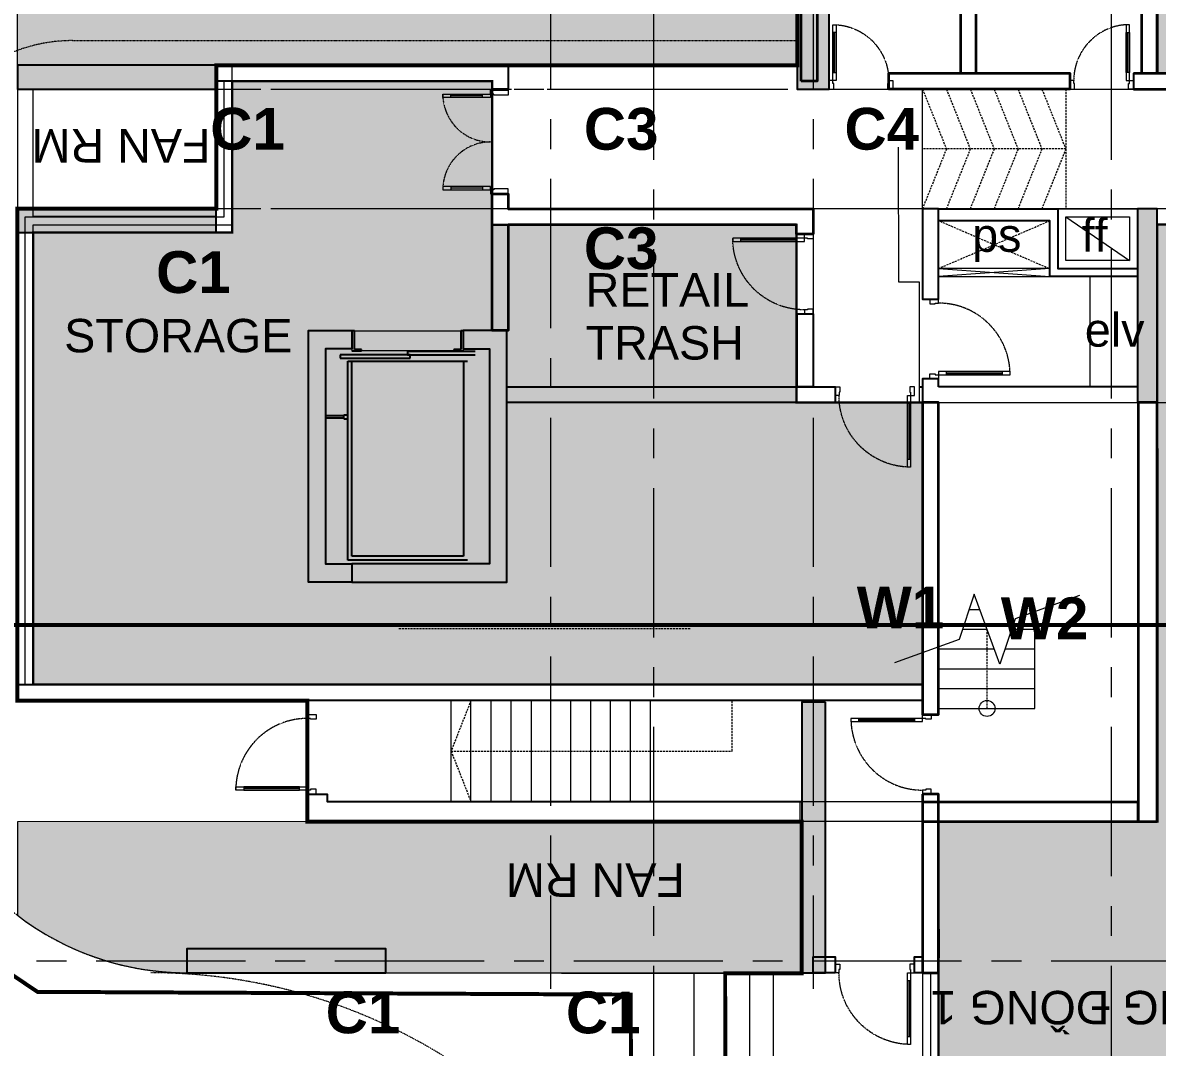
# Model space of a CAD drawing. Header units: millimetres. Extents: x -100356 to 314685, y 446 to 1273965.
# Drawn here: x 32308 to 46566, y 510587 to 523458 of the extents above; entities that cross this region are included whole.
import ezdxf
from ezdxf.xclip import XClip

# ---------------------------------------------------------------- set-up
doc = ezdxf.new("R2010")
doc.units = ezdxf.units.MM
doc.header["$XCLIPFRAME"] = 2
for name, pattern in [('20180221 BF$0$Core - tb$0$HIDDEN', [0.375, 0.25, -0.125]), ('20180221 BF$0$HIDDEN', [0.375, 0.25, -0.125]), ('20180330-Ascent Plaza-TP-Ban ve so bo$0$Core - tb$0$HIDDEN', [0.375, 0.25, -0.125]), ('20180330-Ascent Plaza-TP-Ban ve so bo$0$gf$0$Dash', [6, 3, -3]), ('CENTER', [2, 1.25, -0.25, 0.25, -0.25]), ('Core - tb$0$HIDDEN', [0.375, 0.25, -0.125]), ('Core - tb$0$HIDDEN2', [0.1875, 0.125, -0.0625]), ('Dash', [6, 3, -3]), ('DASHED2', [0.375, 0.25, -0.125]), ('gf$0$CENTER2', [28.575, 19.05, -3.175, 3.175, -3.175]), ('gf$0$Core - tb$0$HIDDEN', [0.375, 0.25, -0.125]), ('gf$0$Kume - Grid Line', [10.5, 6, -1.25, 2, -1.25])]:
    doc.linetypes.add(name, pattern=pattern)
for name, color, linetype, lineweight in [('20180221 BF$0$@ color hatch', 7, 'Continuous', 13), ('20180221 BF$0$TUONG 2', 2, 'Continuous', 25), ('20180330-Ascent Plaza-TP-Ban ve so bo$0$20180221 BF$0$Core - tb$0$A.Wall', 2, 'Continuous', 35), ('20180330-Ascent Plaza-TP-Ban ve so bo$0$20180221 BF$0$TUONG 2', 2, 'Continuous', 25), ('20180330-Ascent Plaza-TP-Ban ve so bo$0$@ color hatch', 7, 'Continuous', 13), ('20180330-Ascent Plaza-TP-Ban ve so bo$0$Core - tb$0$CUA', 5, 'Continuous', 9), ('20180330-Ascent Plaza-TP-Ban ve so bo$0$gf$0$A-_DETA----_E', 8, 'Continuous', 9), ('20180330-Ascent Plaza-TP-Ban ve so bo$0$KÍNH', 150, 'Continuous', 9), ('20180330-Ascent Plaza-TP-Ban ve so bo$0$TUONG 2', 2, 'Continuous', 35), ('@ color hatch', 7, 'Continuous', 13), ('@LOUVER', 35, 'Continuous', 13), ('A-_DETA----_E', 8, 'Continuous', 9), ('A-_DOOR----_E', 7, 'Continuous', 9), ('A-_WALLPRTN_E', 1, 'Continuous', 9), ('A.Concrete', 7, 'Continuous', 25), ('A1 - dp$0$TUONG 2', 2, 'Continuous', 25), ('b1$0$A-_DETA----_E', 8, 'Continuous', 9), ('b1$0$Core - tb$0$Hatch-wall', 251, 'Continuous', 5), ('Core - tb$0$$0$FURNITURE', 45, 'Continuous', 5), ('Core - tb$0$$0$TUONG 2', 2, 'Continuous', 25), ('Core - tb$0$1-thaythuong', 9, 'Continuous', 13), ('Core - tb$0$A.Concrete', 7, 'Continuous', 25), ('Core - tb$0$A.Thin', 8, 'Continuous', 13), ('Core - tb$0$A.Wall', 2, 'Continuous', 25), ('Core - tb$0$CUA', 5, 'Continuous', 9), ('Core - tb$0$net bao', 254, 'Continuous', 13), ('gf$0$A-_DETA----_E', 8, 'Continuous', 9), ('gf$0$A.Axis', 251, 'gf$0$CENTER2', 13), ('gf$0$Core - tb$0$A.Thin', 8, 'Continuous', 13), ('GJ', 1, 'Continuous', 13), ('Hatch-wall', 251, 'Continuous', 5), ('KÍNH', 150, 'Continuous', 9), ('LC.HA', 250, 'Continuous', 9), ('LGI', 250, 'CENTER', 9), ('luoicot', 30, 'Continuous', 13), ('setback', 1, 'Continuous', 13), ('TEXT', 6, 'Continuous', 20), ('Text 35', 250, 'Continuous', 15), ('TUONG 2', 2, 'Continuous', 35), ('TXT', 1, 'Continuous', 25)]:
    doc.layers.add(name, color=color, linetype=linetype, lineweight=lineweight)
for name, color, linetype in [('Core - tb$0$CT3 MBT 11-31$0$Nqh-ME-01', 8, 'Continuous'), ('NAM', 3, 'Continuous'), ('STR', 7, 'Continuous')]:
    doc.layers.add(name, color=color, linetype=linetype)
doc.styles.add('ARIAL', font='Font - TrueType - Arial Bold.ttf')
doc.styles.add('VnArial', font='Font - TrueType - Arial.ttf')

# ---------------------------------------------------------------- blocks, each defined once
blk = doc.blocks.new('gf$0$grid tower-gf')
at = {"layer": 'gf$0$A.Axis', "linetype": 'gf$0$Kume - Grid Line', "lineweight": 9, "ltscale": 100}
for p, q in [((48341.2, -0.1), (-14918.8, -0.1)), ((48341.2, -1500.1), (-14918.8, -1500.1))]:
    blk.add_line(p, q, dxfattribs=at)
blk = doc.blocks.new('*U268')
blk.add_line((70, -100), (70, -600))
for points in [[(0, 110), (60, 110), (60, 40), (50, 40), (50, 0), (0, 0)], [(800, 110), (740, 110), (740, 40), (750, 40), (750, 0), (800, 0)], [(50, 0), (50, -700), (90, -700), (90, 0)], [(50, -100), (90, -100), (90, -600), (50, -600)]]:
    blk.add_lwpolyline(points, close=True)
at = {"linetype": 'Core - tb$0$HIDDEN'}
blk.add_arc((50, 0), 700, 270, 360, dxfattribs=at)
blk = doc.blocks.new('*U631')
blk.add_line((-70, 100), (-70, 800))
for points in [[(-50, 0), (-50, 900), (-90, 900), (-90, 0)], [(-50, 100), (-90, 100), (-90, 800), (-50, 800)], [(-1000, -110), (-940, -110), (-940, -40), (-950, -40), (-950, 0), (-1000, 0)], [(0, -110), (-60, -110), (-60, -40), (-50, -40), (-50, 0), (0, 0)]]:
    blk.add_lwpolyline(points, close=True)
at = {"linetype": 'Core - tb$0$HIDDEN'}
blk.add_arc((-50, 0), 900, 90, 180, dxfattribs=at)
blk = doc.blocks.new('SITE')
at = {"layer": 'GJ', "color": 2, "linetype": 'DASHED2', "ltscale": 200, "const_width": 50, "elevation": 0}
blk.add_lwpolyline([(-42847, 879), (-42997, 6495), (-42929, 10453), (-42964, 14461), (-42978, 21429), (-50432, 21463), (-51659, 22285)], dxfattribs=at)
blk = doc.blocks.new('*U370')
blk.add_line((-70, 100), (-70, 800))
for points in [[(-50, 0), (-50, 900), (-90, 900), (-90, 0)], [(-50, 100), (-90, 100), (-90, 800), (-50, 800)], [(-1000, -110), (-940, -110), (-940, -40), (-950, -40), (-950, 0), (-1000, 0)], [(0, -110), (-60, -110), (-60, -40), (-50, -40), (-50, 0), (0, 0)]]:
    blk.add_lwpolyline(points, close=True)
at = {"linetype": 'Core - tb$0$HIDDEN'}
blk.add_arc((-50, 0), 900, 90, 180, dxfattribs=at)
blk = doc.blocks.new('*U371')
blk.add_line((-70, 100), (-70, 800))
for points in [[(-50, 0), (-50, 900), (-90, 900), (-90, 0)], [(-50, 100), (-90, 100), (-90, 800), (-50, 800)], [(-1000, -110), (-940, -110), (-940, -40), (-950, -40), (-950, 0), (-1000, 0)], [(0, -110), (-60, -110), (-60, -40), (-50, -40), (-50, 0), (0, 0)]]:
    blk.add_lwpolyline(points, close=True)
at = {"linetype": 'Core - tb$0$HIDDEN'}
blk.add_arc((-50, 0), 900, 90, 180, dxfattribs=at)
blk = doc.blocks.new('*U372')
at = {"layer": 'Core - tb$0$$0$FURNITURE'}
for p, q in [((0, 100), (1275, 100)), ((0, 75), (1275, 75)), ((0, 25), (1275, 25)), ((0, 0), (1275, 0))]:
    blk.add_line(p, q, dxfattribs=at)
blk = doc.blocks.new('new core')
at = {"layer": 'Hatch-wall', "ltscale": 0.5}
h = blk.add_hatch(color=256, dxfattribs=at)
h.dxf.hatch_style = 1
h.paths.add_polyline_path([(-22375, -7700), (-22375, 0), (-22625, 0), (-22625, -7455), (-25125, -7455), (-25325, -7455), (-25325, -7700), (-25125, -7700)])
at = {"layer": '@LOUVER', "ltscale": 0.5, "elevation": 0}
for points in [[(-22625, 0), (-22625, -750), (-23625, -750), (-23625, 0)], [(-22725, -100), (-22725, -650), (-23525, -650), (-23525, -100)], [(-22625, -850), (-23225, -850), (-23225, -2235), (-22625, -2235)]]:
    blk.add_lwpolyline(points, close=True, dxfattribs=at)
blk.add_lwpolyline([(-23525, -100), (-22725, -650)], dxfattribs=at)
at = {"layer": 'A1 - dp$0$TUONG 2', "ltscale": 0.5, "elevation": 0}
for points in [[(-25125, 0), (-25325, 0), (-25325, -1135), (-25125, -1135), (-25125, -150), (-25125, 3)], [(-22625, -850), (-23725, -850), (-23725, -150), (-25125, -150), (-25125, 0), (-23625, 0), (-23625, -750), (-22625, -750)], [(-25125, -2235), (-25125, -2135), (-25325, -2135), (-25325, -6355)]]:
    blk.add_lwpolyline(points, dxfattribs=at)
at = {"layer": 'Core - tb$0$1-thaythuong'}
for p, q in [((-23725, -750, 0), (-25125, -850, 0)), ((-25125, -750, 0), (-23725, -850, 0)), ((-25125, -3635, 0), (-22625, -3635, 0)), ((-25125, -3915, 0), (-23975, -3915, 0)), ((-25125, -3915, 0), (-23975, -4450, 0)), ((-23775, -3915, 0), (-22625, -3915, 0)), ((-25125, -4001, 0), (-23975, -4536, 0)), ((-25125, -4195, 0), (-24707, -4195, 0)), ((-24523, -4195, 0), (-23975, -4195, 0)), ((-23775, -4195, 0), (-22625, -4195, 0)), ((-25125, -4475, 0), (-24105, -4475, 0)), ((-23775, -4475, 0), (-22625, -4475, 0)), ((-25125, -4755, 0), (-23975, -4755, 0)), ((-23775, -4755, 0), (-22625, -4755, 0)), ((-25125, -5035, 0), (-23975, -5035, 0)), ((-23775, -5035, 0), (-22625, -5035, 0)), ((-25125, -5315, 0), (-23975, -5315, 0)), ((-23775, -5315, 0), (-22625, -5315, 0)), ((-25125, -5595, 0), (-23975, -5595, 0)), ((-23775, -5595, 0), (-22625, -5595, 0)), ((-25125, -5875, 0), (-23971, -5875, 0)), ((-23775, -5875, 0), (-22625, -5875, 0)), ((-25125, -6155, 0), (-23921, -6155, 0)), ((-23921, -6155, 0), (-22625, -6155, 0))]:
    blk.add_line(p, q, dxfattribs=at)
at = {"layer": 'Core - tb$0$1-thaythuong', "elevation": 0}
for points in [[(-23725, -750), (-25125, -750), (-25125, -850), (-23725, -850)], [(-23971, -6205), (-23771, -6205), (-23775, -3585), (-23975, -3585)], [(-23921, -6155), (-23821, -6155), (-23825, -3635), (-23925, -3635)]]:
    blk.add_lwpolyline(points, close=True, dxfattribs=at)
at = {"layer": 'Core - tb$0$A.Concrete', "ltscale": 0.5, "elevation": 0}
blk.add_lwpolyline([(-22375, -7700), (-22375, 0), (-22625, 0), (-22625, -7455), (-25125, -7455), (-25125, -7455), (-25325, -7455), (-25325, -7700), (-25125, -7700), (-22375, -7700)], dxfattribs=at)
at = {"layer": 'Core - tb$0$A.Thin', "linetype": 'Core - tb$0$HIDDEN', "ltscale": 100}
for p, q in [((-23736, -751, 0), (-25125, -150, 0)), ((-25125, -750, 0), (-23725, -150, 0)), ((-22625, -2235, 0), (-22625, -150, 0))]:
    blk.add_line(p, q, dxfattribs=at)
at = {"layer": 'Core - tb$0$A.Thin', "linetype": 'Core - tb$0$HIDDEN', "ltscale": 100, "elevation": 0}
for points in [[(-24550, -4185), (-24550, -3010), (-23200, -3010), (-23200, -6155)], [(-24550, -6155), (-24550, -4271)]]:
    blk.add_lwpolyline(points, dxfattribs=at)
at = {"layer": 'Core - tb$0$A.Thin', "ltscale": 0.5, "const_width": 50, "elevation": 0}
blk.add_lwpolyline([(-23771, -5875), (-23200, -6155), (-22625, -5875)], dxfattribs=at)
at = {"layer": 'Core - tb$0$A.Wall', "ltscale": 0.5}
blk.add_line((-25125, -6355, 0), (-25325, -6355, 0), dxfattribs=at)
at = {"layer": 'Core - tb$0$A.Wall', "ltscale": 0.5, "elevation": 0}
for points in [[(-22625, -1050), (-22625, -2235)], [(-26550, -2235), (-26425, -2235), (-26425, -2435), (-26550, -2435)], [(-25325, -2435), (-25425, -2435), (-25425, -2235), (-25325, -2235), (-25325, -2235)], [(-22625, -2235), (-25125, -2235)], [(-25125, -6355), (-25125, -2435)], [(-25125, -2435), (-22625, -2435)]]:
    blk.add_lwpolyline(points, dxfattribs=at)
blk.add_lwpolyline([(-25125, -7355), (-25325, -7355), (-25325, -7455), (-25125, -7455)], close=True, dxfattribs=at)
at = {"layer": 'Core - tb$0$net bao', "ltscale": 0.5}
blk.add_circle((-24550, -6155, 0), 100, dxfattribs=at)
at = {"layer": 'Core - tb$0$$0$TUONG 2'}
blk.add_blockref('*U372', (-26600, -7700), dxfattribs=at)
at = {"layer": 'Core - tb$0$CUA'}
for name, p, rotation in [('*U371', (-25125, -2135, 0), 270), ('*U370', (-26425, -2345, 0), 180), ('*U371', (-25125, -7355, 0), 270)]:
    blk.add_blockref(name, p, dxfattribs=dict(at, rotation=rotation))
at = {"layer": 'TEXT', "style": 'VnArial'}
for s, p in [('ff', (-23327, -540)), ('ps', (-24702, -540)), ('elv', (-23286, -1731, 0))]:
    blk.add_text(s, height=420, dxfattribs=at).set_placement(p)
blk = doc.blocks.new('Core f1-f4')
at = {"layer": 'setback'}
ref = blk.add_blockref('new core', (0, 0), dxfattribs=at)
XClip(ref).set_block_clipping_path([(-5470.0000096693, -11971.1836929038), (0, -11971.1836929038), (0, 568.8059415847), (-26542.6647009669, 1294.7131433427), (-26542.6647009669, -7697.4629022032), (-5475.4640937626, -7697.4629022032)])
blk = doc.blocks.new('SECTION SYMBOL 2')
at = {"layer": 'TXT', "linetype": '20180221 BF$0$Core - tb$0$HIDDEN', "ltscale": 300, "const_width": 50, "elevation": 0}
blk.add_lwpolyline([(76548, -10459), (-5470, -10459), (-5470, -5228), (-37733, -5228)], dxfattribs=at)
blk = doc.blocks.new('*U267')
blk.add_line((70, 100), (70, 800))
for points in [[(50, 0), (50, 900), (90, 900), (90, 0)], [(50, 100), (90, 100), (90, 800), (50, 800)], [(0, -110), (60, -110), (60, -40), (50, -40), (50, 0), (0, 0)], [(1000, -110), (940, -110), (940, -40), (950, -40), (950, 0), (1000, 0)]]:
    blk.add_lwpolyline(points, close=True)
at = {"linetype": 'Core - tb$0$HIDDEN'}
blk.add_arc((50, 0), 900, 360, 90, dxfattribs=at)
blk = doc.blocks.new('*U266')
for p, q in [((-1210, -100), (-1250, -100)), ((-1230, -100), (-1230, -500)), ((-90, -100), (-50, -100)), ((-70, -100), (-70, -500)), ((-1210, -500), (-1250, -500)), ((-90, -500), (-50, -500))]:
    blk.add_line(p, q)
for points in [[(-1300, 220), (-1240, 220), (-1240, 40), (-1250, 40), (-1250, 0), (-1300, 0)], [(0, 220), (-60, 220), (-60, 40), (-50, 40), (-50, 0), (0, 0)], [(-1250, 0), (-1210, 0), (-1210, -600), (-1250, -600)], [(-50, 0), (-90, 0), (-90, -600), (-50, -600)]]:
    blk.add_lwpolyline(points, close=True)
at = {"linetype": 'Core - tb$0$HIDDEN2'}
for centre, start, end in [((-1250, 0), 270, 360), ((-50, 0), 180, 270)]:
    blk.add_arc(centre, 600, start, end, dxfattribs=at)
blk = doc.blocks.new('X-GRID')
at = {"layer": 'LGI', "ltscale": 1500}
for p, q in [((-13750, 49486.8), (-13750, -7272.6)), ((-8000, 49486.8), (-8000, -7272.6)), ((-10000, -7272.6), (-10000, 20900)), ((-6700, -7272.6), (-6700, 20900)), ((5008.8, 20550), (-25023.2, 20550)), ((5008.8, 11100), (-57318.6, 11100)), ((5008.8, 9600), (-57318.6, 9600))]:
    blk.add_line(p, q, dxfattribs=at)
blk = doc.blocks.new('A$C60262ED2')
at = {"layer": 'LC.HA'}
h = blk.add_hatch(color=256, dxfattribs=at)
h.dxf.hatch_style = 1
h.paths.add_polyline_path([(17609, 44384), (17209, 44384), (17209, 41884), (17609, 41884)])
h = blk.add_hatch(color=256, dxfattribs=at)
h.dxf.hatch_style = 1
h.paths.add_polyline_path([(9909, 41884), (9909, 42184), (7409, 42184), (7409, 41884)])
h = blk.add_hatch(color=256, dxfattribs=at)
h.dxf.hatch_style = 1
h.paths.add_polyline_path([(9909, 40084), (9909, 40384), (7409, 40384), (7409, 40084)])
h = blk.add_hatch(color=256, dxfattribs=at)
h.dxf.hatch_style = 1
h.paths.add_polyline_path([(17566, 34184), (17266, 34184), (17266, 30784), (17566, 30784)])
h = blk.add_hatch(color=256, dxfattribs=at)
h.dxf.hatch_style = 1
h.paths.add_polyline_path([(12039, 30784), (12039, 31084), (9539, 31084), (9539, 30784)])
at = {"layer": 'STR', "ltscale": 1000, "elevation": 0}
for points in [[(17609, 44384), (17209, 44384), (17209, 41884), (17609, 41884)], [(9909, 41884), (9909, 42184), (7409, 42184), (7409, 41884)], [(9909, 40084), (9909, 40384), (7409, 40384), (7409, 40084)], [(17566, 34184), (17266, 34184), (17266, 30784), (17566, 30784)], [(12039, 30784), (12039, 31084), (9539, 31084), (9539, 30784)]]:
    blk.add_lwpolyline(points, close=True, dxfattribs=at)
at = {"rotation": 180}
blk.add_blockref('X-GRID', (7409, 51484, 0), dxfattribs=at)
at = {"layer": 'Text 35', "ltscale": 1000, "style": 'ARIAL'}
for s, p in [('C1', (9833, 41124, 0)), ('C3', (14528, 41123, 0)), ('C4', (17803, 41124, 0)), ('C3', (14528, 39623, 0)), ('C1', (9153, 39323, 0)), ('W1', (17957, 35109, 0)), ('W2', (19767, 34974, 0)), ('C1', (11284, 30024, 0)), ('C1', (14303, 30023, 0))]:
    blk.add_text(s, height=525, dxfattribs=at).set_placement(p)
blk = doc.blocks.new('column')
at = {"layer": 'luoicot', "ltscale": 0.5}
blk.add_blockref('A$C60262ED2', (-47109, -40384, 0), dxfattribs=at)
blk = doc.blocks.new('*U632')
blk.add_line((-70, 100), (-70, 800))
for points in [[(-50, 0), (-50, 900), (-90, 900), (-90, 0)], [(-50, 100), (-90, 100), (-90, 800), (-50, 800)], [(-1000, -110), (-940, -110), (-940, -40), (-950, -40), (-950, 0), (-1000, 0)], [(0, -110), (-60, -110), (-60, -40), (-50, -40), (-50, 0), (0, 0)]]:
    blk.add_lwpolyline(points, close=True)
at = {"linetype": 'Core - tb$0$HIDDEN'}
blk.add_arc((-50, 0), 900, 90, 180, dxfattribs=at)
blk = doc.blocks.new('*U722')
at = {"layer": 'gf$0$Core - tb$0$A.Thin', "linetype": 'gf$0$Core - tb$0$HIDDEN', "ltscale": 100}
blk.add_lwpolyline([(-150, 750), (150, -2), (-150, -750)], dxfattribs=at)
blk = doc.blocks.new('*U723')
at = {"layer": '@LOUVER', "color": 0, "linetype": 'ByBlock', "lineweight": -2}
for p in [(0, 0), (300, 0), (600, 0), (900, 0), (1200, 0), (1500, 0)]:
    blk.add_blockref('*U722', p, dxfattribs=at)
blk = doc.blocks.new('*U265')
blk.add_line((70, 100), (70, 800))
for points in [[(50, 0), (50, 900), (90, 900), (90, 0)], [(50, 100), (90, 100), (90, 800), (50, 800)], [(0, -110), (60, -110), (60, -40), (50, -40), (50, 0), (0, 0)], [(1000, -110), (940, -110), (940, -40), (950, -40), (950, 0), (1000, 0)]]:
    blk.add_lwpolyline(points, close=True)
at = {"linetype": 'Core - tb$0$HIDDEN'}
blk.add_arc((50, 0), 900, 360, 90, dxfattribs=at)
blk = doc.blocks.new('*U620')
blk.add_line((70, -100), (70, -800))
for points in [[(0, 110), (60, 110), (60, 40), (50, 40), (50, 0), (0, 0)], [(1000, 110), (940, 110), (940, 40), (950, 40), (950, 0), (1000, 0)], [(50, 0), (50, -900), (90, -900), (90, 0)], [(50, -100), (90, -100), (90, -800), (50, -800)]]:
    blk.add_lwpolyline(points, close=True)
at = {"linetype": '20180330-Ascent Plaza-TP-Ban ve so bo$0$Core - tb$0$HIDDEN'}
blk.add_arc((50, 0), 900, 270, 360, dxfattribs=at)

msp = doc.modelspace()

# ---------------------------------------------------------------- hatches: boundary and pattern name
at = {"layer": '@ color hatch', "ltscale": 0.5}
h = msp.add_hatch(dxfattribs=at)
h.set_pattern_fill('CROSS', color=139, scale=300)
h.set_pattern_definition([(0, (403133.136, 611737.235), (75, 75), [37.5, -112.5]), (90, (403151.886, 611718.485), (-75, 75), [37.5, -112.5])])
edge = h.paths.add_edge_path()
edge.add_line((89436.4, 521620.8), (87938.5, 521231.2))
edge.add_arc((86679.7, 526070.1), 5000, 219.00149, 284.58167, ccw=False)
edge.add_line((82794, 522923.4), (81729.3, 522923.4))
edge.add_line((81729.3, 522923.4), (79041, 532423.4))
edge.add_line((79041, 532423.4), (42090.8, 532423.4))
edge.add_line((42090.8, 532423.4), (42090.8, 532512.6))
edge.add_arc((42490.8, 532512.4), 400, 90.39875, 179.96816, ccw=False)
edge.add_line((42488, 532912.4), (76917.8, 533152))
edge.add_arc((76942, 529679.8), 3472.2, 7.67833, 90.39875, ccw=False)
edge.add_line((80383.1, 530143.8), (80769.8, 527418.8))
edge.add_arc((87700.5, 528402.3), 7000.1, 188.07709, 284.35817)
edge = h.paths.add_edge_path()
edge.add_arc((87695.4, 528401.5), 3495, 188.07577, 235.93068, ccw=False)
edge.add_line((84235.1, 527910.5), (83848.4, 530635.5))
edge.add_arc((76917.8, 529652), 7000, 8.07709, 90)
edge.add_line((76917.8, 536652), (76917.6, 536667.4))
edge.add_line((76917.6, 536667.4), (84112.8, 536955.1))
edge.add_line((84112.8, 536955.1), (85737.6, 525506.4))
edge = h.paths.add_edge_path()
edge.add_line((85737.7, 525506.4), (102351.4, 529522.8))
edge.add_line((102351.4, 529522.8), (109839.3, 531263.4))
edge.add_line((109839.3, 531263.4), (116045.9, 533026.6))
edge.add_line((116045.9, 533026.6), (118020, 526826.4))
edge.add_arc((119619.7, 529939.4), 3500, 216.35249, 242.80246, ccw=False)
edge.add_arc((111163.1, 523715.5), 7000, 36.35249, 102.75231)
edge.add_line((109618, 530542.8), (88525.7, 525000.4))
edge.add_arc((87703.2, 528402.3), 3500, 235.83425, 283.59075, ccw=False)
edge = h.paths.add_edge_path()
edge.add_line((118016.9, 526825.3), (137345.4, 533030.3))
edge.add_line((137345.4, 533030.3), (137833, 532765.5))
edge.add_line((137833, 532765.5), (120689.5, 526606.9))
edge.add_arc((119617.7, 529951.9), 3512.6, 242.88861, 287.76602, ccw=False)
edge = h.paths.add_edge_path()
edge.add_line((97071, 507765.2), (96437.6, 506959.3))
edge.add_line((96437.6, 506959.3), (94736.4, 508296.5))
edge.add_arc((90719.6, 503186.1), 6500, 51.83222, 89.94553)
edge.add_line((90725.8, 509686.1), (89937.8, 509686.1))
edge.add_line((89937.8, 509686.1), (89937.8, 510323.3))
edge.add_line((89937.8, 510323.3), (93816.5, 510323.3))
edge.add_line((93816.5, 510323.3), (97071, 507765.2))
edge = h.paths.add_edge_path()
edge.add_line((79665.1, 509835.3), (80607.3, 510323.3))
edge.add_line((80607.3, 510323.3), (84937.8, 510323.3))
edge.add_line((84937.8, 510323.3), (84937.8, 509723.3))
edge.add_line((84937.8, 509723.3), (84791.2, 509725.4))
edge.add_arc((84721, 504795.6), 4930.3, 89.18368, 127.18723)
edge.add_line((81741, 508723.4), (80241, 508723.4))
edge.add_line((80241, 508723.4), (79665.1, 509835.3))
edge = h.paths.add_edge_path()
edge.add_line((91554.1, 502708.5), (85096.4, 502708.5))
edge.add_arc((85096.4, 497708.5), 5000, 90, 96.8669)
edge.add_line((84498.6, 502672.6), (82274.9, 502404.8))
edge.add_arc((82696.5, 498932.6), 3497.7, 96.92274, 140.01038)
edge.add_line((80016.7, 501180.4), (79997.8, 501152.2))
edge.add_arc((80247.3, 500985.5), 300, 146.24219, 281.30664)
edge.add_line((80306.1, 500691.3), (81150.5, 500860.1))
edge.add_line((81150.5, 500860.1), (91589.8, 502110.6))
edge.add_arc((91554.1, 502408.5), 300, 276.83065, 450)
h.paths.add_polyline_path([(73941.8, 501126.4), (75241.8, 501126.4), (75241.8, 507544.4), (73941.8, 507544.4)])
edge = h.paths.add_edge_path(flags=17)
edge.add_line((40779.5, 501121.8), (42692.6, 501123.4))
edge.add_arc((53136.5, 502117.6), 10491.2, 185.43737, 270.01994)
edge.add_line((53140.2, 491626.4), (67813.8, 491626.4))
edge.add_arc((67287.3, 491027.5), 797.4, -40.5689, 48.67962, ccw=False)
edge.add_arc((65269, 492825.1), 3500, 269.93669, 318.5659, ccw=False)
edge.add_line((65265.1, 489325.1), (50841.8, 489341))
edge.add_arc((50846.7, 492844.4), 3503.4, 234.45197, 269.91888, ccw=False)
edge.add_line((48809.9, 489994), (42103.1, 494789.5))
edge.add_arc((44138.9, 497636.6), 3500, 180, 234.43416, ccw=False)
edge.add_line((40638.9, 497636.6), (40779.5, 501121.8))
edge = h.paths.add_edge_path()
edge.add_line((27372.8, 515162.9), (27196.6, 510021.2))
edge.add_line((27196.6, 510021.2), (29828.2, 508257.7))
edge.add_line((29828.2, 508257.7), (29796.3, 507297.8))
edge.add_line((29796.3, 507297.8), (35957.2, 507270.2))
edge.add_line((35957.2, 507270.2), (35974.3, 504309.1))
edge.add_line((35974.3, 504309.1), (35929.5, 496299.2))
edge.add_line((35929.5, 496299.2), (36078.4, 490697.9))
edge.add_line((36078.4, 490697.9), (36004.4, 487696.4))
edge.add_line((36004.4, 487696.4), (36054.2, 485829.3))
edge.add_line((36054.2, 485829.3), (72942, 485774.8))
edge.add_line((72942, 485774.8), (72942, 491323.3))
edge.add_line((72942, 491323.3), (71061.6, 488875))
edge.add_arc((64850.8, 493645.1), 7831.2, 273.06105, 322.47468, ccw=False)
edge.add_line((65269, 485825.1), (50837.9, 485841))
edge.add_arc((50845.6, 492841), 7000, 234.43415, 269.9367, ccw=False)
edge.add_line((46774.2, 487146.9), (40067.4, 491942.4))
edge.add_arc((44138.9, 497636.6), 7000, 177.62767, 234.43416, ccw=False)
edge.add_line((37144.9, 497926.3), (37422.6, 504627.5))
edge.add_arc((33909.3, 504508.1), 3515.4, 1.94753, 89.8984)
edge.add_arc((34399.5, 515034.5), 7027.8, 178.9533, 266.05143, ccw=False)
edge = h.paths.add_edge_path(flags=17)
edge.add_line((32240.9, 513417.6), (32240.9, 512245.5))
edge.add_arc((34372.8, 515031.4), 3508, 232.57532, 269.97843)
edge.add_line((34371.4, 511523.4), (42098.1, 511523.4))
edge.add_line((42098.1, 511523.4), (42098.1, 513423.4))
edge.add_line((42098.1, 513423.4), (32240.9, 513417.6))
h.paths.add_polyline_path([(27674.1, 527016.5), (27687, 527215.4), (27259.7, 527243), (26871.5, 528640.4), (26469.2, 532762.1), (26469.2, 559295), (25866.1, 559191.9), (26203.5, 551702.1), (26288.1, 538646.2), (25993.3, 535582.1), (26674.5, 528603.6), (27105, 527052.6)])
h = msp.add_hatch(color=31, dxfattribs=at)
edge = h.paths.add_edge_path()
edge.add_line((46565.7, 522823.3), (46565.7, 527123.3))
edge.add_line((46565.7, 527123.3), (44290.7, 527123.2))
edge.add_line((44290.7, 527123.2), (44290.7, 529523.3))
edge.add_line((44290.7, 529523.3), (48841, 529523.3))
edge.add_line((48841, 529523.3), (48841, 532223.3))
edge.add_line((48841, 532223.3), (72890.8, 532223.3))
edge.add_line((72890.8, 532223.3), (72890.8, 530723.4))
edge.add_line((72890.8, 530723.4), (77741, 530723.4))
edge.add_line((77741, 530723.4), (77741, 532123.4))
edge.add_line((77741, 532123.4), (78889.8, 532223.4))
edge.add_line((78889.8, 532223.4), (80213.3, 527546.2))
edge.add_line((80213.3, 527546.2), (81578, 522723.4))
edge.add_line((81578, 522723.4), (82699.8, 522723.4))
edge.add_arc((86679.7, 526070.1), 5200, 220.06054, 284.58167)
edge.add_line((87988.8, 521037.6), (89366.9, 521396.1))
edge.add_line((89366.9, 521396.1), (90071.8, 518686.3))
edge.add_line((90071.8, 518686.3), (102649, 521975))
edge.add_line((102649, 521975), (101940, 524686.3))
edge.add_line((101940, 524686.3), (105254.5, 525552.9))
edge.add_line((105254.5, 525552.9), (105873.7, 520392.7))
edge.add_line((105873.7, 520392.7), (115248.8, 521517.6))
edge.add_line((115248.8, 521517.6), (118790.5, 521947.4))
edge.add_line((118790.5, 521947.4), (118785.3, 521990.8))
edge.add_line((118785.3, 521990.8), (125805.4, 524512.9))
edge.add_line((125805.4, 524512.9), (127750.2, 510359.7))
edge.add_line((127750.2, 510359.7), (100229.7, 507063.2))
edge.add_line((100229.7, 507063.2), (94046.4, 511923.3))
edge.add_line((94046.4, 511923.3), (79547.9, 511921))
edge.add_line((79547.9, 511921), (79547.2, 516673.4))
edge.add_line((79547.2, 516673.4), (72140.7, 516673.4))
edge.add_line((72140.7, 516673.4), (72140.7, 522823.3))
edge.add_line((72140.7, 522823.3), (46565.7, 522823.3))
h.paths.add_polyline_path([(51590.8, 520923.3), (51590.8, 516623.5), (63470.9, 516623.5), (63470.9, 518520.3), (62390.9, 518520.3), (62190.9, 518520.3), (62190.7, 520923.3)], flags=17)
msp.add_hatch(color=61, dxfattribs=at).paths.add_polyline_path([(34940.9, 522723.2), (38207, 522723.2), (38207, 520920.4), (42031, 520920.4), (42031, 518685.4), (43615.9, 518685.4), (43615.7, 515143.4), (32440.9, 515143.4), (32440.9, 520823.3), (34940.9, 520823.3)])
h = msp.add_hatch(color=61, dxfattribs=at)
edge = h.paths.add_edge_path()
edge.add_line((41340.2, 507573.4), (51590.8, 507573.4))
edge.add_line((51590.8, 507573.4), (51590.8, 516423.4))
edge.add_line((51590.8, 516423.4), (63470.7, 516423.4))
edge.add_line((63470.7, 516423.4), (63470.9, 504903.6))
edge.add_line((63470.9, 504903.6), (66090.7, 504902.2))
edge.add_line((66090.7, 504902.2), (66090.3, 501523.5))
edge.add_line((66090.3, 501523.5), (65240.3, 501523.6))
edge.add_line((65240.3, 501523.6), (65239.8, 497824.6))
edge.add_line((65239.8, 497824.6), (53139.4, 497826.4))
edge.add_arc((53140, 502126), 4299.7, 190.75816, 269.99145, ccw=False)
edge.add_line((48916, 501323.4), (41340.2, 501323.5))
edge.add_line((41340.2, 501323.5), (41340.2, 507573.4))
h.paths.add_polyline_path([(73741.8, 508723.4), (71941.8, 508723.4), (71941.8, 506402.1), (66290.5, 506402.1), (66290.6, 501423.8), (73741.8, 501423.8)])
h.paths.add_polyline_path([(46565.5, 520923.3), (51390.9, 520923.3), (51390.9, 507773.3), (43815.7, 507773.4), (43815.9, 511723.4), (43819.4, 511723.4), (43812.1, 513423.4), (46566, 513423.4)])
h.paths.add_polyline_path([(70841.8, 501223.8), (70841.8, 499471.8), (70841.8, 497821.7), (65441, 497823.7), (65441, 501223.9)])
h.paths.add_polyline_path([(71041.8, 497822), (71041.8, 501223.8), (73764.5, 501218.9), (71993.5, 497823.6)])
at = {"layer": 'A-_DETA----_E', "ltscale": 0.5}
h = msp.add_hatch(color=256, dxfattribs=at)
h.paths.add_polyline_path([(42390.7, 511523.4), (42140.7, 511523.4), (42140.7, 513668.4), (42390.7, 513668.4)])
h.paths.add_polyline_path([(36445.6, 519588.2), (36445.6, 519338.2), (36135.6, 519338.2), (36135.6, 516678.2), (38155.6, 516678.2), (38155.6, 519338.2), (37845.6, 519338.2), (37845.6, 519588.2), (38405.6, 519588.2), (38405.6, 516428.2), (35885.6, 516428.2), (35885.6, 519588.2)])
at = {"layer": 'NAM', "ltscale": 0.5}
h = msp.add_hatch(color=252, dxfattribs=at)
h.dxf.hatch_style = 1
h.paths.add_polyline_path([(32241, 532223.4), (42040.9, 532223.4), (42040.9, 522923.2), (32241, 522923.2)])
edge = h.paths.add_edge_path()
edge.add_line((72942, 485774.8), (72942, 491323.3))
edge.add_arc((71434.5, 498810.2), 7637.2, 281.38422, 320.25962)
edge.add_line((77307.1, 493927.7), (79277, 496404.5))
edge.add_arc((81826.6, 494376.7), 3257.7, 96.88602, 141.50379, ccw=False)
edge.add_line((81436, 497610.9), (85767.8, 498129.7))
edge.add_line((85767.8, 498129.7), (87271, 485753.7))
edge.add_line((87271, 485753.7), (72942, 485774.8))

# ---------------------------------------------------------------- linework, layer by layer
at = {"color": 3, "linetype": 'Dash', "ltscale": 30, "const_width": 50, "elevation": 0}
msp.add_lwpolyline([(72607.7, 497623.5), (53140.2, 497626.4, -0.3497317), (48753.4, 501123.4), (41139.8, 501123.4), (41135.4, 511517.3), (42098.1, 511517.3), (42098.1, 513423.4), (35885.6, 513423.4), (35885.6, 514943.4), (32240.9, 514943.4), (32240.9, 521123.4), (34741, 521123.4), (34741.1, 522620.3), (34741.2, 522923.4), (42040.9, 522923.4), (42041, 525123.4), (42090.3, 525123.4), (42090.9, 532417.1), (42090.8, 532423.4), (79041, 532423.4)], format="xyb", dxfattribs=at)
at = {"layer": '20180221 BF$0$@ color hatch', "color": 7, "linetype": '20180221 BF$0$HIDDEN', "ltscale": 1000, "const_width": 30, "elevation": 0}
msp.add_lwpolyline([(72140.7, 522823.3), (46565.7, 522823.3), (46565.7, 527123.3), (44290.7, 527123.2), (44290.7, 529523.3), (48841, 529523.3), (48841, 532223.3), (72890.8, 532223.3)], dxfattribs=at)
for points in [[(34940.9, 522723.2), (38207, 522723.2), (38207, 520920.4), (42031, 520920.4), (42031, 518685.4), (43615.9, 518685.4), (43615.7, 515143.4), (32440.9, 515143.4), (32440.9, 520823.3), (34940.9, 520823.3)], [(46565.5, 520923.3), (51390.9, 520923.3), (51390.9, 507773.3), (43815.7, 507773.4), (43815.9, 511723.4), (43819.4, 511723.4), (43812.1, 513423.4), (46566, 513423.4)]]:
    msp.add_lwpolyline(points, close=True, dxfattribs=at)
at = {"layer": '20180221 BF$0$TUONG 2', "ltscale": 0.5, "elevation": 0}
for points in [[(34741.2, 522923.4), (38407, 522923.4), (38407, 522623.3), (38207, 522623.3), (38207, 522723.2), (34740.9, 522723.2)], [(42241, 519801.4), (42241, 518885.4), (42041, 518885.4), (42041, 519801.4)], [(42515.9, 518685.4), (38390.1, 518685.4), (38390.1, 518885.4), (42515.9, 518885.4)], [(43615.7, 514943.4), (32240.9, 514943.4), (32240.9, 515143.4), (43615.7, 515143.4)], [(35885.6, 513768), (36135.6, 513768), (36135.6, 513673.4), (42098.1, 513673.4), (42098.1, 513423.4), (35885.6, 513423.4)]]:
    msp.add_lwpolyline(points, close=True, dxfattribs=at)
msp.add_lwpolyline([(46265.7, 522823.3), (46265.7, 522623.4)], dxfattribs=at)
at = {"layer": '20180330-Ascent Plaza-TP-Ban ve so bo$0$20180221 BF$0$Core - tb$0$A.Wall', "ltscale": 0.5, "elevation": 0}
msp.add_lwpolyline([(42241, 520801.4), (42031, 520801.4), (42031, 520920.4), (38407, 520920.4), (38407, 519591.5), (38207, 519591.5), (38207, 521309.7), (38407, 521309.7), (38407, 521120.4), (42241, 521120.4)], close=True, dxfattribs=at)
at = {"layer": '20180330-Ascent Plaza-TP-Ban ve so bo$0$20180221 BF$0$TUONG 2', "ltscale": 0.5, "elevation": 0}
for points in [[(42515.7, 511523.4), (42241, 511523.4), (42241, 511723.4), (42515.7, 511723.4)], [(43615.7, 511523.4), (43515.7, 511523.4), (43515.7, 511723.4), (43615.7, 511723.4)]]:
    msp.add_lwpolyline(points, close=True, dxfattribs=at)
at = {"layer": '20180330-Ascent Plaza-TP-Ban ve so bo$0$@ color hatch', "color": 139, "ltscale": 0.5, "elevation": 0}
msp.add_lwpolyline([(27372.8, 515162.9), (27196.6, 510021.2), (29828.2, 508257.7), (29796.3, 507297.8), (35957.2, 507270.2), (35974.3, 504309.1), (35929.5, 496299.2), (36078.4, 490697.9), (36004.4, 487696.4), (36054.2, 485829.3), (72942, 485774.8), (72942, 491323.3), (71061.6, 488875, -0.2190119), (65269, 485825.1), (50837.9, 485841, -0.1561603), (46774.2, 487146.9), (40067.4, 491942.4, -0.2530691), (37144.9, 497926.3), (37422.6, 504627.5, 0.4037769), (33915.5, 508023.4, -0.3994559)], format="xyb", close=True, dxfattribs=at)
at = {"layer": '20180330-Ascent Plaza-TP-Ban ve so bo$0$gf$0$A-_DETA----_E', "color": 190, "linetype": '20180330-Ascent Plaza-TP-Ban ve so bo$0$gf$0$Dash'}
msp.add_lwpolyline([(30872.1, 515093.2), (30934.3, 521236.8, -0.4136699), (32934.3, 523233.1), (42041, 523233.1)], format="xyb", dxfattribs=at)
at = {"layer": '20180330-Ascent Plaza-TP-Ban ve so bo$0$gf$0$A-_DETA----_E', "color": 190, "linetype": '20180330-Ascent Plaza-TP-Ban ve so bo$0$gf$0$Dash', "extrusion": (-1.77789e-08, 3.5437e-10, 1)}
for centre, radius, start, end in [((34399.5, 515034.5, 0), 7027.8, 178.9533, 266.05143), ((34371.4, 515023.4, 0), 3500, 178.85813, 270)]:
    msp.add_arc(centre, radius, start, end, dxfattribs=at)
at = {"layer": '20180330-Ascent Plaza-TP-Ban ve so bo$0$gf$0$A-_DETA----_E', "color": 190, "linetype": '20180330-Ascent Plaza-TP-Ban ve so bo$0$gf$0$Dash'}
msp.add_arc((33915.5, 504523.4, 0), 7000, 357.6768, 90, dxfattribs=at)
at = {"layer": '20180330-Ascent Plaza-TP-Ban ve so bo$0$TUONG 2', "ltscale": 0.5, "elevation": 0}
for points in [[(46566, 513423.4), (46566, 518685.4), (46323.9, 518685.4), (46323.9, 513423.4)], [(43615.7, 513423.4), (46323.9, 513423.4), (46323.9, 513665.5), (43615.7, 513665.5)]]:
    msp.add_lwpolyline(points, close=True, dxfattribs=at)
at = {"layer": '@ color hatch', "ltscale": 0.5, "elevation": 0}
msp.add_lwpolyline([(42076.2, 513673.4), (43615.7, 513673.4), (43615.7, 513423.4), (42076.2, 513423.4)], close=True, dxfattribs=at)
at = {"layer": '@ color hatch', "color": 139, "ltscale": 0.5, "elevation": 0}
msp.add_lwpolyline([(32240.9, 513417.6), (32240.9, 512245.5, 0.1646664), (34371.4, 511523.4), (42098.1, 511523.4), (42098.1, 513423.4)], format="xyb", close=True, dxfattribs=at)
at = {"layer": 'A-_DOOR----_E'}
for p, q in [((36445.6, 519588.2, 0), (36445.6, 519338.2, 0)), ((37845.6, 519338.2, 0), (37845.6, 519588.2, 0))]:
    msp.add_line(p, q, dxfattribs=at)
at = {"layer": 'A-_WALLPRTN_E'}
for p, q in [((36475.6, 519588.2, 0), (37815.6, 519588.2, 0)), ((37725.6, 519338.2, 0), (36565.6, 519338.2, 0))]:
    msp.add_line(p, q, dxfattribs=at)
at = {"layer": 'A1 - dp$0$TUONG 2', "ltscale": 0.5, "elevation": 0}
for points in [[(36445.1, 519591.5), (36445.1, 519361.5), (36115.1, 519361.5), (36115.1, 516661.5), (36445.1, 516661.5), (36445.1, 516431.5), (35900.1, 516431.5), (35900.1, 519591.5)], [(37845.1, 519591.5), (37845.1, 519361.5), (38175.1, 519361.5), (38175.1, 516661.5), (36445.1, 516661.5), (36445.1, 516431.5), (38390.1, 516431.5), (38390.1, 519591.5)]]:
    msp.add_lwpolyline(points, close=True, dxfattribs=at)
at = {"layer": 'b1$0$A-_DETA----_E', "ltscale": 0.5, "elevation": 0}
msp.add_lwpolyline([(31267.5, 512108.4), (32495, 511286)], dxfattribs=at)
at = {"layer": 'b1$0$Core - tb$0$Hatch-wall', "ltscale": 0.5, "elevation": 0}
for points in [[(32240.8, 520823.3), (34940.9, 520823.3), (34940.9, 522923.2), (32240.8, 522923.2)], [(32440.8, 522623.3), (34740.9, 522623.3), (34740.9, 521023.3), (32440.8, 521023.3)]]:
    msp.add_lwpolyline(points, close=True, dxfattribs=at)
at = {"layer": 'Core - tb$0$1-thaythuong'}
for p, q in [((44265.9, 516280.2, 0), (44073.8, 515711.4, 0)), ((44586.5, 515399.2, 0), (44265.9, 516280.2, 0)), ((45590, 516263.3, 0), (44778.6, 515967.9, 0)), ((44201.2, 516088.7, 0), (44335.6, 516088.7, 0)), ((44201.2, 516088.7, 0), (44335.6, 516088.7, 0)), ((45026.2, 515839.7, 0), (45026.2, 516058.1, 0)), ((44778.6, 515967.9, 0), (44586.5, 515399.2, 0)), ((44073.8, 515711.4, 0), (43262.4, 515416.1, 0)), ((44117.1, 515839.7, 0), (44426.2, 515839.7, 0)), ((44117.1, 515839.7, 0), (44426.2, 515839.7, 0)), ((44735.3, 515839.7, 0), (45026.2, 515839.7, 0)), ((44735.3, 515839.7, 0), (45026.2, 515839.7, 0)), ((45026.2, 515590.7, 0), (45026.2, 515839.7, 0)), ((43826.2, 515590.7, 0), (44516.8, 515590.7, 0)), ((43826.2, 515590.7, 0), (44516.8, 515590.7, 0)), ((44651.2, 515590.7, 0), (45026.2, 515590.7, 0)), ((44651.2, 515590.7, 0), (45026.2, 515590.7, 0)), ((45026.2, 515341.7, 0), (45026.2, 515590.7, 0)), ((43826.2, 515341.7, 0), (45026.2, 515341.7, 0)), ((43826.2, 515341.7, 0), (45026.2, 515341.7, 0)), ((45026.2, 515092.7, 0), (45026.2, 515341.7, 0)), ((43826.2, 515092.7, 0), (45026.2, 515092.7, 0)), ((43826.2, 515092.7, 0), (45026.2, 515092.7, 0)), ((45026.2, 514843.7, 0), (45026.2, 515092.7, 0)), ((37691.2, 513673.4, 0), (37691.2, 514943.4, 0)), ((37941.2, 513673.4, 0), (37941.2, 514943.4, 0)), ((38195.7, 513673.4, 0), (38195.7, 514943.4, 0)), ((38445.7, 513673.4, 0), (38445.7, 514943.4, 0)), ((38700.1, 513673.4, 0), (38700.1, 514943.4, 0)), ((38945.7, 513673.4, 0), (38945.7, 514943.4, 0)), ((39195.7, 513673.4, 0), (39195.7, 514943.4, 0)), ((39445.7, 513673.4, 0), (39445.7, 514943.4, 0)), ((39695.7, 513673.4, 0), (39695.7, 514943.4, 0)), ((39945.7, 513673.4, 0), (39945.7, 514943.4, 0)), ((40195.7, 513673.4, 0), (40195.7, 514943.4, 0)), ((43826.2, 514843.7, 0), (45026.2, 514843.7, 0)), ((43826.2, 514843.7, 0), (45026.2, 514843.7, 0))]:
    msp.add_line(p, q, dxfattribs=at)
at = {"layer": 'Core - tb$0$A.Thin', "linetype": 'Core - tb$0$HIDDEN', "ltscale": 100}
msp.add_line((44426.2, 514843.7, 0), (44426.2, 515839.7, 0), dxfattribs=at)
at = {"layer": 'Core - tb$0$A.Thin', "linetype": 'Core - tb$0$HIDDEN', "ltscale": 100, "elevation": 0}
for points in [[(40695.7, 515843.2), (37036.4, 515843.2)], [(37941.2, 514943.4), (37691.2, 514308.4), (37941.2, 513673.4)], [(41223.5, 514308.4), (41223.5, 514943.4)], [(37691.2, 514308.4), (41223.5, 514308.4)]]:
    msp.add_lwpolyline(points, dxfattribs=at)
at = {"layer": 'Core - tb$0$CT3 MBT 11-31$0$Nqh-ME-01'}
for p, q in [((36475.6, 519588.2, 0), (36445.6, 519588.2, 0)), ((36475.6, 519353.2, 0), (36475.6, 519588.2, 0)), ((37845.6, 519588.2, 0), (37815.6, 519588.2, 0)), ((37815.6, 519588.2, 0), (37815.6, 519353.2, 0)), ((37175.6, 519285.7, 0), (36295.6, 519285.7, 0)), ((36295.6, 519285.7, 0), (36295.6, 519243.2, 0)), ((36445.6, 519338.2, 0), (36565.6, 519338.2, 0)), ((36565.6, 519353.2, 0), (36475.6, 519353.2, 0)), ((36565.6, 519338.2, 0), (36565.6, 519353.2, 0)), ((37995.6, 519328.2, 0), (37145.6, 519328.2, 0)), ((37145.6, 519328.2, 0), (37145.6, 519285.7, 0)), ((37145.6, 519285.7, 0), (37995.6, 519285.7, 0)), ((37175.6, 519243.2, 0), (37175.6, 519285.7, 0)), ((37815.6, 519353.2, 0), (37725.6, 519353.2, 0)), ((37725.6, 519353.2, 0), (37725.6, 519338.2, 0)), ((37725.6, 519338.2, 0), (37845.6, 519338.2, 0)), ((36295.6, 519243.2, 0), (37175.6, 519243.2, 0)), ((36395.6, 519208.2, 0), (37895.6, 519208.2, 0)), ((36395.6, 516708.2, 0), (36395.6, 519208.2, 0)), ((36445.6, 516758.2, 0), (36445.6, 519208.2, 0)), ((37845.6, 519208.2, 0), (37845.6, 516758.2, 0)), ((36115.6, 518523.2, 0), (36345.6, 518523.2, 0)), ((36115.6, 518493.2, 0), (36345.6, 518493.2, 0)), ((36345.6, 518533.2, 0), (36395.6, 518533.2, 0)), ((36345.6, 518483.2, 0), (36345.6, 518533.2, 0)), ((36345.6, 518483.2, 0), (36395.6, 518483.2, 0)), ((36395.6, 518483.2, 0), (36395.6, 518533.2, 0)), ((37895.6, 516708.2, 0), (36395.6, 516708.2, 0)), ((37845.6, 516758.2, 0), (36445.6, 516758.2, 0))]:
    msp.add_line(p, q, dxfattribs=at)
at = {"layer": 'Core - tb$0$net bao', "ltscale": 0.5}
msp.add_circle((44426.2, 514843.7, 0), 100, dxfattribs=at)
at = {"layer": 'gf$0$A-_DETA----_E', "elevation": 0}
msp.add_lwpolyline([(32241, 532223.4), (42040.9, 532223.4), (42040.9, 522923.2), (32241, 522923.2)], close=True, dxfattribs=at)
for points in [[(43615.7, 521123.4), (43615.7, 522623.3)], [(39079, 511520.2), (41140.2, 511520.2), (41140.2, 507773.4)], [(39079, 511520.2), (41440.2, 511520.2), (41440.2, 507773.4)], [(39079, 511520.2), (41740.2, 511520.2), (41740.2, 507773.4)], [(40740.4, 511523.4), (40740.4, 489148.9)]]:
    msp.add_lwpolyline(points, dxfattribs=at)
at = {"layer": 'gf$0$Core - tb$0$A.Thin', "linetype": 'gf$0$Core - tb$0$HIDDEN', "ltscale": 100, "elevation": 0}
msp.add_lwpolyline([(43615.7, 522623.3), (45415.7, 522623.3), (45415.7, 521120.4), (43615.7, 521120.4)], close=True, dxfattribs=at)
msp.add_lwpolyline([(45415.7, 521871.8), (43615.7, 521871.8)], dxfattribs=at)
at = {"layer": 'KÍNH', "elevation": 0}
for points in [[(32340.9, 515143.4), (32340.9, 521020.2), (34840.9, 521019.9), (34840.9, 522723.2)], [(32440.9, 515143.4), (32440.9, 520920.2), (34940.9, 520919.9), (34940.9, 522723.2), (38207, 522723.2)], [(43815.7, 511723.4), (43815.7, 511723.4), (43815.7, 507773.4)], [(43615.7, 511523.4), (43615.7, 511523.4), (43615.7, 507773.4)], [(43715.7, 511523.4), (43715.7, 507773.4)]]:
    msp.add_lwpolyline(points, dxfattribs=at)
at = {"layer": 'TUONG 2', "ltscale": 0.5, "elevation": 0}
for points in [[(42090.2, 522723.2), (42090.8, 532223.3), (42290.8, 532223.3), (42290.2, 522723.2)], [(46365.7, 527123.3), (46365.7, 522823.3), (46565.7, 522823.3), (46565.7, 527123.3)], [(44090.7, 524223.2), (44090.8, 522823.3), (44290.8, 522823.3), (44290.7, 524223.2)], [(43190.3, 522823.3), (45465.7, 522823.4), (45465.7, 522623.4), (43190.3, 522623.3)], [(43615.7, 518688.4), (43615.7, 514768), (43815.7, 514768), (43815.7, 518688.4)], [(43615.7, 513768), (43615.7, 511523.4), (43815.7, 511523.4), (43815.7, 513768)]]:
    msp.add_lwpolyline(points, close=True, dxfattribs=at)
for points in [[(46265.7, 522823.3), (72140.7, 522823.3), (72140.7, 516673.4), (79547.2, 516673.4), (79547.9, 511923.4)], [(46265.7, 522623.3), (71940.7, 522623.3), (71940.7, 516473.4), (79347.2, 516473.4), (79347.9, 511923.4)]]:
    msp.add_lwpolyline(points, dxfattribs=at)

# ---------------------------------------------------------------- block references
at = {"layer": '20180330-Ascent Plaza-TP-Ban ve so bo$0$Core - tb$0$CUA', "xscale": -1}
msp.add_blockref('*U620', (43515.7, 511523.4, 0), dxfattribs=at)
at = {"layer": '20180330-Ascent Plaza-TP-Ban ve so bo$0$KÍNH', "rotation": 180}
msp.add_blockref('gf$0$grid tower-gf', (74640.7, 521123.2, 0), dxfattribs=at)
at = {"layer": '@ color hatch', "color": 61}
ref = msp.add_blockref('Core f1-f4', (68940.9, 521120.3, 0), dxfattribs=at)
XClip(ref).set_block_clipping_path([(-25629.2494941648, -918.154328878), (-25367.9970206642, -918.154328878), (-25367.9969627098, -2431.8483285404), (-22480.5065525925, -2431.8483285404), (-22063.8330043513, -2431.8483285404), (-22063.8330043513, -16336.3652675948), (-5756.4986113549, -16336.3652675948), (-5756.4986113549, -11971.1836929038), (751.4538114354, -11971.1836929038), (751.4538114354, 772.4026994994), (-25632.9629853401, 772.4026994994)])
at = {"layer": '@LOUVER'}
msp.add_blockref('*U723', (43765.7, 521873.3, 0), dxfattribs=at)
at = {"layer": 'A.Concrete'}
msp.add_blockref('column', (71940.9, 521123.4, 0), dxfattribs=at)
at = {"layer": 'Core - tb$0$CUA', "xscale": -1}
for name, p, rotation in [('*U268', (42440.3, 522733.3, 0), 180), ('*U265', (42131, 520801.4, 0), 90), ('*U632', (43515.9, 518775.4, 0), 180)]:
    msp.add_blockref(name, p, dxfattribs=dict(at, rotation=rotation))
at = {"layer": 'Core - tb$0$CUA'}
for name, p, rotation in [('*U268', (46265.7, 522733.3, 0), 180), ('*U266', (38187, 521309.7, 0), 270), ('*U267', (35885.6, 513768, 0), 90), ('*U631', (43615.7, 514768, 0), 90)]:
    msp.add_blockref(name, p, dxfattribs=dict(at, rotation=rotation))
at = {"layer": 'GJ'}
msp.add_blockref('SITE', (82927, 489820.4, 0), dxfattribs=at)
at = {"layer": 'TEXT'}
msp.add_blockref('SECTION SYMBOL 2', (68940.9, 521120.3, 0), dxfattribs=at)

# ---------------------------------------------------------------- texts
at = {"layer": 'TEXT', "style": 'VnArial'}
for s, p in [('FAN RM', (34667.9, 522121.5, 0)), ('FAN RM', (40630, 512896.9, 0)), ('SINH HOẠT CỘNG ĐỒNG 1', (51245.3, 511295.8, 0))]:
    msp.add_text(s, height=420, rotation=180, dxfattribs=at).set_placement(p)
for s, p in [('RETAIL', (39382, 519891.9, 0)), ('STORAGE', (32829.2, 519317.1, 0)), ('TRASH', (39382, 519226.6, 0))]:
    msp.add_text(s, height=420, dxfattribs=at).set_placement(p)

doc.saveas('drawing.dxf')
